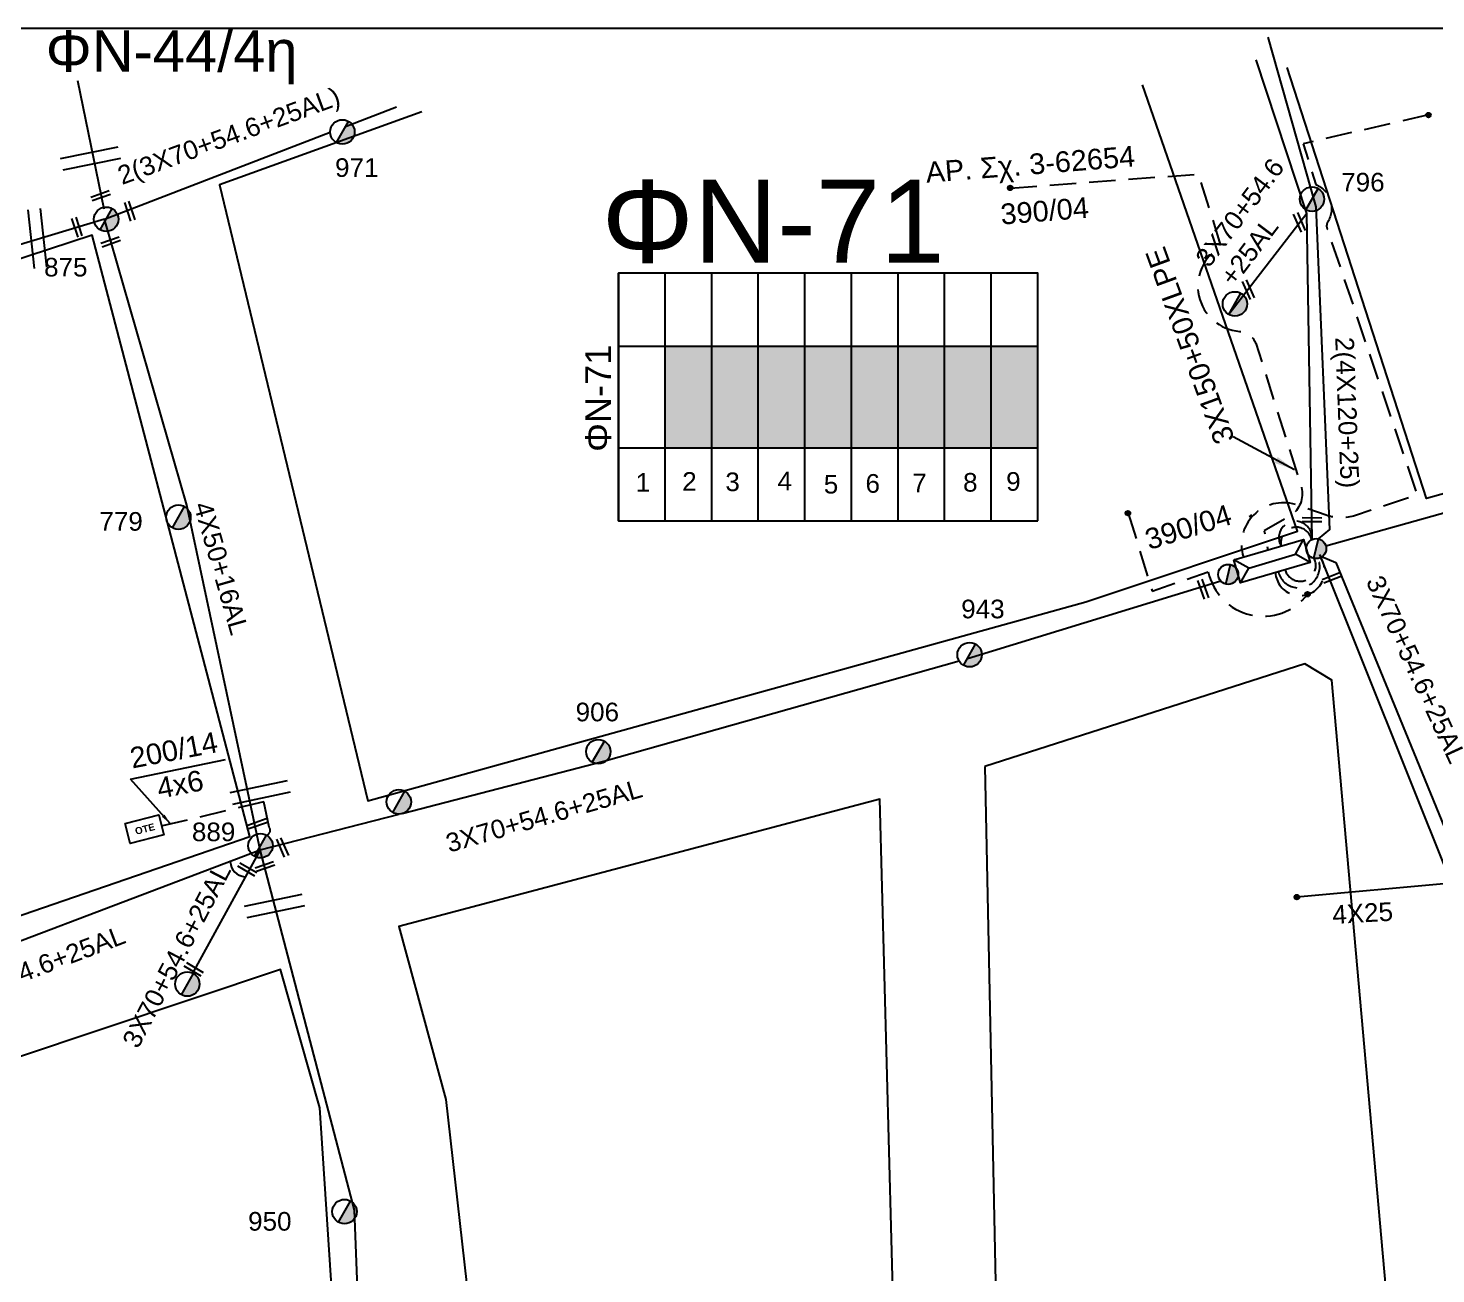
# Model space of a CAD drawing. Header units: millimetres. Extents: x 938 to 3112, y 793 to 1825.
# Drawn here: x 1179.6 to 1315.6, y 1687.6 to 1808 of the extents above; entities that cross this region are included whole.
import ezdxf
from ezdxf.enums import TextEntityAlignment as Align

# ---------------------------------------------------------------- set-up
doc = ezdxf.new("R2010")
doc.units = ezdxf.units.MM
doc.linetypes.add('DASHED', pattern=[19.05, 12.7, -6.35])
for name, color, linetype in [('Pillar OTE', 7, 'Continuous'), ('Ασφαλειοκιβώτια Χ.Τ 9 αναχωρήσεων', 7, 'Continuous'), ('Γέφυρες Εναερίου Δικτύου', 7, 'Continuous'), ('Γυμνά εναέρια ΧΤ και ΦΟΠ (3Φ)   4x50+16AL', 7, 'Continuous'), ('Εναέρια παροχή ΧΤ 4x25', 7, 'SYN_LINE'), ('Επιγραφές - Σχήματα', 7, 'Continuous'), ('Καλώδια ΧΤ   3x150+50CU', 7, 'DASHED'), ('Καλώδια ΧΤ   3x150AL+50XLPE', 7, 'DASHED'), ('Μηχανική τομή', 7, 'Continuous'), ('Στύλος ΦΜ', 7, 'Continuous'), ('Στύλος ΦΜ @ 1', 7, 'Continuous'), ('Συνδέσεις', 7, 'Continuous'), ('Συνεστραμμένα ΧΤ   3x70+54.6+25AL', 7, 'SYN_LINE'), ('Συνεστραμμένα ΧΤ   4x120+25AL', 7, 'SYN_LINE'), ('Τομή', 7, 'Continuous'), ('Υποσταθμός εναέριος 2 στύλων', 7, 'Continuous'), ('Υποσταθμός πόλεως', 7, 'Continuous'), ('Υπόβαθρο ΔΕΗ', 7, 'Continuous')]:
    doc.layers.add(name, color=color, linetype=linetype)
doc.styles.get("Standard").update_dxf_attribs({"font": 'arial.ttf'})
doc.linetypes.add('SYN_LINE', pattern='A,0.5,-0.0001,["/\\/\\/\\/",Standard,S=0.1,R=0,X=0,Y=-0.05],-0.25', length=0.7501)
doc.dimstyles.new('ISO-25', dxfattribs={"dimtxt": 2.5, "dimasz": 2.5, "dimexe": 1.25, "dimexo": 0.625, "dimtad": 1, "dimtxsty": 'Standard', "dimcen": 2.5, "dimaunit": 2, "dimazin": 0, "dimtfac": 1, "dimtmove": 0, "dimatfit": 3, "dimfxl": 1, "dimarcsym": 0})

# ---------------------------------------------------------------- blocks, each defined once
blk = doc.blocks.new('ΑΣΦΑΛΕΙΟΚΙΒΩΤΙΟ ΥΠΟΣΤΑΘΜΟΥ 9 ΑΝΑΧΩΡΗΣΕΩΝ')
at = {"layer": 'Ασφαλειοκιβώτια Χ.Τ 9 αναχωρήσεων', "ltscale": 40}
for p, q in [((-23.8, 40.36), (24.02, 40.36)), ((-9.72, 40.36), (-9.72, -40.64)), ((9.94, 40.36), (9.94, -40.64)), ((-23.8, 31.36), (24.02, 31.36)), ((-23.8, 22.36), (24.02, 22.36)), ((-23.8, 13.36), (24.02, 13.36)), ((-23.8, 4.36), (24.02, 4.36)), ((-23.8, -4.64), (24.02, -4.64)), ((-23.8, -13.64), (24.02, -13.64)), ((-23.8, -22.64), (24.02, -22.64)), ((-23.8, -31.64), (24.02, -31.64))]:
    blk.add_line(p, q, dxfattribs=at)
at = {"layer": 'Ασφαλειοκιβώτια Χ.Τ 9 αναχωρήσεων'}
blk.add_lwpolyline([(-23.8, -40.64), (24.02, -40.64), (24.02, 40.36), (-23.8, 40.36)], close=True, dxfattribs=at)
for s, p in [('1', (-18.22, 37.06)), ('2', (-18.02, 28.07)), ('3', (-18.09, 19.73)), ('4', (-17.94, 9.66)), ('5', (-18.55, 0.71)), ('6', (-18.4, -7.35)), ('7', (-18.34, -16.37)), ('8', (-18.19, -26.2)), ('9', (-18.02, -34.53))]:
    blk.add_text(s, height=3.6, rotation=270, dxfattribs=at).set_placement(p)
at = {"layer": 'Ασφαλειοκιβώτια Χ.Τ 9 αναχωρήσεων', "ltscale": 40}
for tag, height, p in [('ΟΝΟΜΑ', 5, (-0.16, 44.31)), ('ΚΕΙΜΕΝΟ 1', 2, (17.06, 35.59)), ('ΚΕΙΜΕΝΟ 2', 2, (17.06, 26.88)), ('ΚΕΙΜΕΝΟ 3', 2, (17.06, 17.69)), ('ΚΕΙΜΕΝΟ 4', 2, (17.06, 8.71)), ('ΚΕΙΜΕΝΟ 5', 2, (17.06, -0.13)), ('ΚΕΙΜΕΝΟ 6', 2, (17.06, -9.05)), ('ΚΕΙΜΕΝΟ 7', 2, (17.06, -18.13)), ('ΚΕΙΜΕΝΟ 8', 2, (17.06, -26.85)), ('ΚΕΙΜΕΝΟ 9', 2, (17.06, -35.99)), ('ΣΧ', 2, (-0.1, -42.64))]:
    blk.add_attdef(tag, text='', height=height, dxfattribs=at).set_placement(p, align=Align.MIDDLE_CENTER)
blk = doc.blocks.new('ΥΠΟΣΤΑΘΜΟΣ ΕΝΑΕΡΙΟΣ ΕΠΙ 2 ΣΤΥΛΩΝ')
at = {"layer": 'Υποσταθμός εναέριος 2 στύλων', "linetype": 'Continuous'}
for points in [[(-11.97, -2.11, 0.574793), (-8.45, -0.07, 0.268822), (-9.64, 1.98)], [(9.68, -2.15, 0.574793), (13.19, -0.1, 0.268822), (12.01, 1.95)]]:
    blk.add_hatch(color=256, dxfattribs=at).paths.add_polyline_path(points)
for p, q in [((-11.97, -2.11), (-9.64, 1.98)), ((9.68, -2.15), (12.01, 1.95))]:
    blk.add_line(p, q, dxfattribs=at)
for centre in [(-10.81, -0.07), (10.84, -0.1)]:
    blk.add_circle(centre, 2.36, dxfattribs=at)
at = {"layer": 'Υποσταθμός πόλεως', "linetype": 'Continuous', "ltscale": 40}
blk.add_lwpolyline([(-8.57, 2.82), (8.57, 2.82), (8.57, -2.82), (-8.57, -2.82)], close=True, dxfattribs=at)
for points in [[(-5.75, 0), (-8.57, 2.82)], [(-8.57, -2.82), (-5.75, 0)], [(-5.75, 0), (5.75, 0)], [(5.75, 0), (8.57, 2.82)], [(8.57, -2.82), (5.75, 0)]]:
    blk.add_lwpolyline(points, dxfattribs=at)
at = {"layer": 'Υποσταθμός εναέριος 2 στύλων', "ltscale": 40, "flags": 1}
for tag, p in [('ΜΕΤΑΣΧΗΜΑΤΙΣΜΟΣ', (14.09, 2.51)), ('ΙΣΧΥΣ', (14.07, -0.28)), ('ΑΡΙΘΜΟΣ', (14.19, -3))]:
    blk.add_attdef(tag, p, '', height=1.8, dxfattribs=at)
blk = doc.blocks.new('ΥΠΑΡΧΩΝ ΤΣΙΜΕΝΤΕΝΙΟΣ ΣΤΥΛΟΣ')
at = {"layer": 'Στύλος ΦΜ'}
blk.add_hatch(color=256, dxfattribs=at).paths.add_polyline_path([(-1.29, -2.28, 0.574793), (2.62, 0, 0.268822), (1.3, 2.27)])
blk.add_line((-1.29, -2.28), (1.3, 2.27), dxfattribs=at)
blk.add_circle((0, 0), 2.62, dxfattribs=at)
at = {"layer": 'Στύλος ΦΜ', "flags": 4}
for tag, p in [('ΑΡΙΘΜΟΣ', (-4.68, 8.05)), ('ΤΥΠΟΣ', (-4.91, 3.03))]:
    blk.add_attdef(tag, p, '', height=4, dxfattribs=at)
blk = doc.blocks.new('ΤΟΜΗ')
at = {"layer": 'Τομή', "ltscale": 40}
for p, q in [((-5.68, 0), (5.68, 0)), ((5.68, -2.33), (-5.68, -2.33))]:
    blk.add_line(p, q, dxfattribs=at)
blk = doc.blocks.new('_ΣΥΝΔΕΣΗ')
at = {"layer": 'Συνδέσεις', "linetype": 'SYN_LINE', "ltscale": 40}
blk.add_hatch(color=256, dxfattribs=at).paths.add_polyline_path([(0.5, -0.01, 1), (-0.5, -0.01, 1)])
at = {"layer": 'Συνδέσεις'}
blk.add_circle((0, -0.01), 0.5, dxfattribs=at)
blk = doc.blocks.new('ΜΗΧΑΝΙΚΗ ΤΟΜΗ')
at = {"layer": 'Μηχανική τομή', "ltscale": 40}
for p, q in [((-1.89, 0.78), (1.89, 0.78)), ((1.89, 0), (-1.89, 0))]:
    blk.add_line(p, q, dxfattribs=at)
blk = doc.blocks.new('PILLAR ΟΤΕ')
at = {"layer": 'Pillar OTE', "ltscale": 40}
blk.add_lwpolyline([(-3.31, 2.02), (3.39, 2.02), (3.39, -1.99), (-3.31, -1.99)], close=True, dxfattribs=at)
at = {"layer": 'Pillar OTE', "insert": (-1.81, 0.71), "char_height": 1.3575, "width": 109.961, "attachment_point": 1}
blk.add_mtext('{\\fArial|b1|i0|c161|p34;OTE}', dxfattribs=at)

msp = doc.modelspace()

# ---------------------------------------------------------------- hatches: boundary and pattern name
at = {"layer": 'Ασφαλειοκιβώτια Χ.Τ 9 αναχωρήσεων'}
for color, points in [(173, [(1245.67, 1777.26), (1241.17, 1777.26), (1241.17, 1767.43), (1245.67, 1767.43)]), (151, [(1245.67, 1777.26), (1245.67, 1767.43), (1250.17, 1767.43), (1250.17, 1777.26)]), (27, [(1250.17, 1777.26), (1250.17, 1767.43), (1254.67, 1767.43), (1254.67, 1777.26)]), (1, [(1254.67, 1777.26), (1254.67, 1767.43), (1259.17, 1767.43), (1259.17, 1777.26)]), (85, [(1259.17, 1777.26), (1259.17, 1767.43), (1263.67, 1767.43), (1263.67, 1777.26)]), (30, [(1263.67, 1777.26), (1263.67, 1767.43), (1268.17, 1767.43), (1268.17, 1777.26)]), (2, [(1268.17, 1777.26), (1268.17, 1767.43), (1272.67, 1767.43), (1272.67, 1777.26)]), (62, [(1272.67, 1777.26), (1272.67, 1767.43), (1277.17, 1767.43), (1277.17, 1777.26)])]:
    msp.add_hatch(color=color, dxfattribs=at).paths.add_polyline_path(points)

# ---------------------------------------------------------------- linework, layer by layer
at = {"layer": 'Γέφυρες Εναερίου Δικτύου', "color": 173, "linetype": 'DASHED', "ltscale": 0.2, "flags": 128}
msp.add_lwpolyline([(1314.9, 1799.58), (1302.82, 1796.8), (1304.02, 1792.87, -0.45805), (1305.18, 1789.25, 0.24117), (1305.13, 1788.56), (1313.82, 1762.87), (1307.85, 1760.89, -0.170551), (1305.03, 1760.93), (1302.07, 1761.94, 0.605962), (1297.03, 1756.87)], format="xyb", dxfattribs=at)
at = {"layer": 'Γέφυρες Εναερίου Δικτύου', "color": 2, "linetype": 'DASHED', "ltscale": 0.2, "flags": 128}
for points in [[(1285.91, 1761.1), (1288.22, 1753.59), (1293.64, 1755.46)], [(1304.52, 1756.97), (1305.97, 1756.36)]]:
    msp.add_lwpolyline(points, dxfattribs=at)
at = {"layer": 'Γέφυρες Εναερίου Δικτύου', "color": 154, "flags": 128}
msp.add_lwpolyline([(1297.85, 1760.93, 0.069775), (1297.59, 1760.75)], format="xyb", dxfattribs=at)
at = {"layer": 'Γέφυρες Εναερίου Δικτύου', "color": 2, "linetype": 'DASHED', "ltscale": 0.2, "flags": 128}
msp.add_lwpolyline([(1293.64, 1755.46, 0.640535), (1303.22, 1753.26, 0.277545)], format="xyb", dxfattribs=at)
at = {"layer": 'Γέφυρες Εναερίου Δικτύου', "color": 2, "linetype": 'DASHED', "ltscale": 0.2}
msp.add_arc((1302.5, 1755.53), 2.38, 183.6499, 33.1468, dxfattribs=at)
at = {"layer": 'Γυμνά εναέρια ΧΤ και ΦΟΠ (3Φ)   4x50+16AL', "color": 85, "flags": 128}
msp.add_lwpolyline([(1202.06, 1728.59), (1194.96, 1761.9), (1187.02, 1789.53)], dxfattribs=at)
at = {"layer": 'Γυμνά εναέρια ΧΤ και ΦΟΠ (3Φ)   4x50+16AL', "color": 62, "flags": 128}
msp.add_lwpolyline([(1212.9, 1648.71), (1211.17, 1693.78), (1202.06, 1728.59)], dxfattribs=at)
at = {"layer": 'Εναέρια παροχή ΧΤ 4x25', "color": 27, "linetype": 'SYN_LINE', "ltscale": 15, "flags": 128}
msp.add_lwpolyline([(1317.09, 1725.38), (1302.2, 1724.03)], dxfattribs=at)
at = {"layer": 'Επιγραφές - Σχήματα'}
msp.add_lwpolyline([(974.02, 1807.96), (2963.81, 1807.96), (2963.81, 804.4), (974.02, 804.4)], close=True, dxfattribs=at)
at = {"layer": 'Επιγραφές - Σχήματα', "color": 30, "linetype": 'DASHED', "ltscale": 0.2}
msp.add_arc((1302.05, 1758.75), 1.59, 352.8281, 210.6192, dxfattribs=at)
at = {"layer": 'Επιγραφές - Σχήματα', "color": 85, "linetype": 'DASHED', "ltscale": 0.2}
msp.add_arc((1302.15, 1758.25), 1.51, 11.6292, 191.8181, dxfattribs=at)
at = {"layer": 'Επιγραφές - Σχήματα', "color": 27, "linetype": 'DASHED', "ltscale": 0.2}
msp.add_arc((1302.38, 1755.93), 2.03, 193.4415, 23.661, dxfattribs=at)
at = {"layer": 'Επιγραφές - Σχήματα', "color": 1, "linetype": 'DASHED', "ltscale": 0.2}
msp.add_arc((1302.52, 1756.05), 1.51, 195.1039, 28.1333, dxfattribs=at)
at = {"layer": 'Επιγραφές - Σχήματα', "linetype": 'Continuous', "ltscale": 0.2}
msp.add_arc((1200.68, 1727.51), 1.52, 182.4855, 265.8319, dxfattribs=at)
at = {"layer": 'Καλώδια ΧΤ   3x150+50CU', "color": 151, "linetype": 'DASHED', "ltscale": 0.2}
msp.add_lwpolyline([(1202.66, 1730.01, 0.531717), (1202.91, 1730.8), (1202.39, 1733.24), (1192.6, 1730.9)], format="xyb", dxfattribs=at)
at = {"layer": 'Καλώδια ΧΤ   3x150AL+50XLPE', "color": 62, "ltscale": 0.2, "flags": 128}
msp.add_lwpolyline([(1274.54, 1792.52), (1292.68, 1793.87), (1294.87, 1786.84, 0.742418), (1296.65, 1778.68, -0.281391), (1298.23, 1777.53), (1302.59, 1763.79, -0.311123), (1301.73, 1760.96), (1299.05, 1759.41), (1299.38, 1757.56)], format="xyb", dxfattribs=at)
at = {"layer": 'Συνεστραμμένα ΧΤ   3x70+54.6+25AL', "color": 173, "linetype": 'SYN_LINE', "ltscale": 15}
msp.add_line((1184.39, 1802.9), (1186.94, 1790.51), dxfattribs=at)
at = {"layer": 'Συνεστραμμένα ΧΤ   3x70+54.6+25AL', "color": 85, "linetype": 'SYN_LINE', "ltscale": 20, "flags": 128}
for points in [[(1210.3, 1798.48), (1215.2, 1800.36)], [(1187.02, 1789.53), (1208.81, 1797.91)]]:
    msp.add_lwpolyline(points, dxfattribs=at)
at = {"layer": 'Συνεστραμμένα ΧΤ   3x70+54.6+25AL', "color": 85, "linetype": 'SYN_LINE', "ltscale": 15, "flags": 128}
msp.add_lwpolyline([(1303.17, 1790.06), (1295.63, 1780.3)], dxfattribs=at)
at = {"layer": 'Συνεστραμμένα ΧΤ   3x70+54.6+25AL', "color": 1, "linetype": 'SYN_LINE', "ltscale": 20, "flags": 128}
for points in [[(1187.02, 1789.53), (1146.76, 1777.39)], [(1304.99, 1757.97), (1346.19, 1769.5), (1404.47, 1783.72)]]:
    msp.add_lwpolyline(points, dxfattribs=at)
at = {"layer": 'Συνεστραμμένα ΧΤ   3x70+54.6+25AL', "color": 27, "linetype": 'SYN_LINE', "ltscale": 20, "flags": 128}
msp.add_lwpolyline([(1304.37, 1757.13), (1317.09, 1725.38), (1319.71, 1694.67)], dxfattribs=at)
at = {"layer": 'Συνεστραμμένα ΧΤ   3x70+54.6+25AL', "color": 2, "linetype": 'SYN_LINE', "ltscale": 20, "flags": 128}
msp.add_lwpolyline([(1305.97, 1756.36), (1318.33, 1726.18), (1321.15, 1694.93)], dxfattribs=at)
at = {"layer": 'Συνεστραμμένα ΧΤ   3x70+54.6+25AL', "color": 151, "linetype": 'SYN_LINE', "ltscale": 20, "flags": 128}
for points in [[(1270.37, 1747.07), (1294.84, 1754.58)], [(1215.77, 1732.09), (1235.24, 1737.15), (1269.57, 1746.85)], [(1163.74, 1714.11), (1164.17, 1714.24), (1202.06, 1728.59)]]:
    msp.add_lwpolyline(points, dxfattribs=at)
at = {"layer": 'Συνεστραμμένα ΧΤ   3x70+54.6+25AL', "color": 151, "linetype": 'SYN_LINE', "ltscale": 15, "flags": 128}
for points in [[(1202.06, 1728.59), (1215.46, 1732.05)], [(1202.06, 1728.59), (1195.46, 1716.63)]]:
    msp.add_lwpolyline(points, dxfattribs=at)
at = {"layer": 'Συνεστραμμένα ΧΤ   4x120+25AL', "color": 30, "linetype": 'SYN_LINE', "ltscale": 20, "flags": 128}
msp.add_lwpolyline([(1304.29, 1758.63), (1305.39, 1759.54), (1304.05, 1790.71), (1299.44, 1807.08)], dxfattribs=at)
at = {"layer": 'Συνεστραμμένα ΧΤ   4x120+25AL', "color": 85, "linetype": 'SYN_LINE', "ltscale": 20, "flags": 128}
msp.add_lwpolyline([(1303.66, 1758.57), (1303.17, 1790.06), (1298.27, 1804.91)], dxfattribs=at)
at = {"layer": 'Υπόβαθρο ΔΕΗ', "flags": 128}
for points in [[(1427.26, 1800.25), (1426.86, 1791.78), (1361.6, 1775.61), (1314.73, 1762.53), (1301.26, 1804.15)], [(1427.26, 1800.25), (1426.86, 1791.78), (1361.6, 1775.61), (1314.73, 1762.53), (1301.26, 1804.15)], [(1217.67, 1799.87), (1198.11, 1792.84), (1212.45, 1733.33), (1281.81, 1752.55), (1302.27, 1759.39), (1287.3, 1802.5)], [(1217.67, 1799.87), (1198.11, 1792.84), (1212.45, 1733.33), (1281.81, 1752.55), (1302.27, 1759.39), (1287.3, 1802.5)], [(1189.53, 1735.43), (1198.7, 1737.33)]]:
    msp.add_lwpolyline(points, dxfattribs=at)
for points in [[(1109.52, 1762.96), (1124.27, 1703.49), (1201.05, 1729.88), (1185.83, 1787.96)], [(1109.52, 1762.96), (1124.27, 1703.49), (1201.05, 1729.88), (1185.83, 1787.96)], [(1272.04, 1736.65), (1273.72, 1655.71), (1313.82, 1652.38), (1305.59, 1744.99), (1302.98, 1746.57)], [(1272.04, 1736.65), (1273.72, 1655.71), (1313.82, 1652.38), (1305.59, 1744.99), (1302.98, 1746.57)], [(1225.82, 1652.86), (1252.85, 1658.09), (1263.95, 1656.98), (1261.9, 1733.48), (1215.45, 1721.2), (1219.97, 1704.49)], [(1225.82, 1652.86), (1252.85, 1658.09), (1263.95, 1656.98), (1261.9, 1733.48), (1215.45, 1721.2), (1219.97, 1704.49)], [(1126.78, 1691.2), (1128.7, 1681.16), (1117.91, 1624.56), (1168, 1638.5), (1211.36, 1649.82), (1207.81, 1703.67), (1204.01, 1717.05)], [(1126.78, 1691.2), (1128.7, 1681.16), (1117.91, 1624.56), (1168, 1638.5), (1211.36, 1649.82), (1207.81, 1703.67), (1204.01, 1717.05)]]:
    msp.add_lwpolyline(points, close=True, dxfattribs=at)

# ---------------------------------------------------------------- block references
at = {"layer": 'Pillar OTE', "xscale": 0.5, "yscale": 0.5, "zscale": 0.5, "rotation": 14.31574027438324}
msp.add_blockref('PILLAR ΟΤΕ', (1190.85, 1730.58), dxfattribs=at)
at = {"layer": 'Ασφαλειοκιβώτια Χ.Τ 9 αναχωρήσεων', "xscale": 0.5, "yscale": 0.5, "zscale": 0.5, "rotation": 90}
msp.add_blockref('ΑΣΦΑΛΕΙΟΚΙΒΩΤΙΟ ΥΠΟΣΤΑΘΜΟΥ 9 ΑΝΑΧΩΡΗΣΕΩΝ', (1256.85, 1772.29), dxfattribs=at).add_auto_attribs({'ΟΝΟΜΑ': 'ΦΝ-71'})
at = {"layer": 'Μηχανική τομή'}
for p, xscale, yscale, zscale, rotation in [((1186.57, 1791.96), 0.5000000000002606, 0.5000000000002606, 0.5000000000002606, 199.3051543735519), ((1189.63, 1790.35), 0.5000000000000921, 0.5000000000000921, 0.5000000000000921, 108.0857070219318), ((1184.53, 1788.8), 0.5000000000000921, 0.5000000000000921, 0.5000000000000921, 108.0857070219318), ((1302.62, 1789.28), 0.499999999999983, 0.499999999999983, 0.499999999999983, 113.4812661473671), ((1187.54, 1787.5), 0.5000000000002606, 0.5000000000002606, 0.5000000000002606, 199.3051543735519), ((1297.69, 1782.79), 0.499999999999983, 0.499999999999983, 0.499999999999983, 113.4812661473671), ((1303.66, 1760.29), 0.5000000000000538, 0.5000000000000538, 0.5000000000000538, 359.8458804946431), ((1292.96, 1753.71), 0.4999999999999756, 0.4999999999999756, 0.4999999999999756, 289.6970141536191), ((1305.67, 1754.7), 0.5000000000000152, 0.5000000000000152, 0.5000000000000152, 21.40764796784573), ((1201.73, 1731.3), 0.4999999999998732, 0.4999999999998732, 0.4999999999998732, 199.0803975100211), ((1204.39, 1728.9), 0.499999999999983, 0.499999999999983, 0.499999999999983, 113.4812661473671), ((1200.91, 1726.87), 0.500000000000053, 0.500000000000053, 0.500000000000053, 149.4956198505489), ((1202.45, 1727.17), 0.4999999999998732, 0.4999999999998732, 0.4999999999998732, 199.0803975100211), ((1195.73, 1717.22), 0.500000000000053, 0.500000000000053, 0.500000000000053, 149.4956198505489)]:
    msp.add_blockref('ΜΗΧΑΝΙΚΗ ΤΟΜΗ', p, dxfattribs=dict(at, xscale=xscale, yscale=yscale, zscale=zscale, rotation=rotation))
at = {"layer": 'Στύλος ΦΜ @ 1', "ltscale": 40}
ref = msp.add_blockref('ΥΠΑΡΧΩΝ ΤΣΙΜΕΝΤΕΝΙΟΣ ΣΤΥΛΟΣ', (1209.99, 1797.94), dxfattribs=dict(at, xscale=0.4499999999998181, yscale=0.4499999999998181, zscale=0.4499999999998181))
ref.add_attrib('ΤΥΠΟΣ', '971', (1209.28, 1793.6), dxfattribs={"layer": 'Στύλος ΦΜ', "height": 1.8, "flags": 4})
ref = msp.add_blockref('ΥΠΑΡΧΩΝ ΤΣΙΜΕΝΤΕΝΙΟΣ ΣΤΥΛΟΣ', (1209.99, 1797.94), dxfattribs=dict(at, xscale=0.4499999999998181, yscale=0.4499999999998181, zscale=0.4499999999998181))
ref.add_attrib('ΤΥΠΟΣ', '971', (1209.28, 1793.6), dxfattribs={"layer": 'Στύλος ΦΜ', "height": 1.8, "flags": 4})
ref = msp.add_blockref('ΥΠΑΡΧΩΝ ΤΣΙΜΕΝΤΕΝΙΟΣ ΣΤΥΛΟΣ', (1303.66, 1791.45), dxfattribs=dict(at, xscale=0.4499999999998181, yscale=0.4499999999998181, zscale=0.4499999999998181))
ref.add_attrib('ΤΥΠΟΣ', '796', (1306.48, 1792.19), dxfattribs={"layer": 'Στύλος ΦΜ', "height": 1.8, "flags": 4})
ref = msp.add_blockref('ΥΠΑΡΧΩΝ ΤΣΙΜΕΝΤΕΝΙΟΣ ΣΤΥΛΟΣ', (1303.66, 1791.45), dxfattribs=dict(at, xscale=0.4499999999998181, yscale=0.4499999999998181, zscale=0.4499999999998181))
ref.add_attrib('ΤΥΠΟΣ', '796', (1306.48, 1792.19), dxfattribs={"layer": 'Στύλος ΦΜ', "height": 1.8, "flags": 4})
ref = msp.add_blockref('ΥΠΑΡΧΩΝ ΤΣΙΜΕΝΤΕΝΙΟΣ ΣΤΥΛΟΣ', (1187.17, 1789.51), dxfattribs=dict(at, xscale=0.4499999999998181, yscale=0.4499999999998181, zscale=0.4499999999998181))
ref.add_attrib('ΤΥΠΟΣ', '875', (1181.17, 1783.98), dxfattribs={"layer": 'Στύλος ΦΜ', "height": 1.8, "flags": 4})
ref = msp.add_blockref('ΥΠΑΡΧΩΝ ΤΣΙΜΕΝΤΕΝΙΟΣ ΣΤΥΛΟΣ', (1187.17, 1789.51), dxfattribs=dict(at, xscale=0.4499999999998181, yscale=0.4499999999998181, zscale=0.4499999999998181))
ref.add_attrib('ΤΥΠΟΣ', '875', (1181.17, 1783.98), dxfattribs={"layer": 'Στύλος ΦΜ', "height": 1.8, "flags": 4})
at = {"layer": 'Στύλος ΦΜ @ 1', "ltscale": 40, "xscale": 0.4499999999998181, "yscale": 0.4499999999998181, "zscale": 0.4499999999998181}
for p in [(1296.21, 1781.33), (1296.21, 1781.33), (1215.44, 1733.23), (1195.01, 1715.63), (1195.01, 1715.63)]:
    msp.add_blockref('ΥΠΑΡΧΩΝ ΤΣΙΜΕΝΤΕΝΙΟΣ ΣΤΥΛΟΣ', p, dxfattribs=at)
at = {"layer": 'Στύλος ΦΜ @ 1', "ltscale": 40}
ref = msp.add_blockref('ΥΠΑΡΧΩΝ ΤΣΙΜΕΝΤΕΝΙΟΣ ΣΤΥΛΟΣ', (1194.15, 1760.73), dxfattribs=dict(at, xscale=0.4499999999998181, yscale=0.4499999999998181, zscale=0.4499999999998181))
ref.add_attrib('ΤΥΠΟΣ', '779', (1186.51, 1759.42), dxfattribs={"layer": 'Στύλος ΦΜ', "height": 1.8, "flags": 4})
ref = msp.add_blockref('ΥΠΑΡΧΩΝ ΤΣΙΜΕΝΤΕΝΙΟΣ ΣΤΥΛΟΣ', (1270.58, 1747.44), dxfattribs=dict(at, xscale=0.4499999999998181, yscale=0.4499999999998181, zscale=0.4499999999998181))
ref.add_attrib('ΤΥΠΟΣ', '943', (1269.77, 1750.96), dxfattribs={"layer": 'Στύλος ΦΜ', "height": 1.8, "flags": 4})
ref = msp.add_blockref('ΥΠΑΡΧΩΝ ΤΣΙΜΕΝΤΕΝΙΟΣ ΣΤΥΛΟΣ', (1234.71, 1738.08), dxfattribs=dict(at, xscale=0.4499999999998181, yscale=0.4499999999998181, zscale=0.4499999999998181))
ref.add_attrib('ΤΥΠΟΣ', '906', (1232.52, 1741.01), dxfattribs={"layer": 'Στύλος ΦΜ', "height": 1.8, "flags": 4})
ref = msp.add_blockref('ΥΠΑΡΧΩΝ ΤΣΙΜΕΝΤΕΝΙΟΣ ΣΤΥΛΟΣ', (1202.08, 1728.99), dxfattribs=dict(at, xscale=0.4499999999998181, yscale=0.4499999999998181, zscale=0.4499999999998181))
ref.add_attrib('ΤΥΠΟΣ', '889', (1195.45, 1729.43), dxfattribs={"layer": 'Στύλος ΦΜ', "height": 1.8, "flags": 4})
ref = msp.add_blockref('ΥΠΑΡΧΩΝ ΤΣΙΜΕΝΤΕΝΙΟΣ ΣΤΥΛΟΣ', (1210.19, 1693.65), dxfattribs=dict(at, xscale=0.4499999999998181, yscale=0.4499999999998181, zscale=0.4499999999998181))
ref.add_attrib('ΤΥΠΟΣ', '950', (1200.88, 1691.81), dxfattribs={"layer": 'Στύλος ΦΜ', "height": 1.8, "flags": 4})
at = {"layer": 'Συνδέσεις', "xscale": 0.4500000000000455, "yscale": 0.4500000000000455, "zscale": 0.4500000000000455}
for p in [(1314.91, 1799.58), (1274.51, 1792.54), (1285.88, 1761.12), (1303.23, 1753.29), (1302.2, 1724.03)]:
    msp.add_blockref('_ΣΥΝΔΕΣΗ', p, dxfattribs=at)
at = {"layer": 'Τομή'}
for p, xscale, yscale, zscale, rotation in [((1185.55, 1795.95), 0.4999999999999983, 0.4999999999999983, 0.4999999999999983, 11.39305980537005), ((1185.55, 1795.95), 0.4999999999999983, 0.4999999999999983, 0.4999999999999983, 11.39305980537005), ((1179.94, 1787.58), 0.5000000000000185, 0.5000000000000185, 0.5000000000000185, 96.2878414349168), ((1179.94, 1787.58), 0.5000000000000185, 0.5000000000000185, 0.5000000000000185, 96.2878414349168), ((1201.92, 1734.71), 0.5000000000000521, 0.5000000000000521, 0.5000000000000521, 11.93431639976835), ((1203.31, 1723.74), 0.5000000000000521, 0.5000000000000521, 0.5000000000000521, 11.93431639976835), ((1203.31, 1723.74), 0.5000000000000521, 0.5000000000000521, 0.5000000000000521, 11.93431639976835)]:
    msp.add_blockref('ΤΟΜΗ', p, dxfattribs=dict(at, xscale=xscale, yscale=yscale, zscale=zscale, rotation=rotation))
at = {"layer": 'Υποσταθμός εναέριος 2 στύλων', "lineweight": 30, "xscale": 0.4091685499327408, "yscale": 0.4091685499327408, "zscale": 0.4091685499327408, "rotation": 16.38325191703817}
msp.add_blockref('ΥΠΟΣΤΑΘΜΟΣ ΕΝΑΕΡΙΟΣ ΕΠΙ 2 ΣΤΥΛΩΝ', (1299.8, 1756.48), dxfattribs=at)

# ---------------------------------------------------------------- texts
at = {"layer": 'Γυμνά εναέρια ΧΤ και ΦΟΠ (3Φ)   4x50+16AL'}
msp.add_text('4X50+16AL', height=1.8, rotation=285.9598, dxfattribs=at).set_placement((1198.29, 1755.8), align=Align.MIDDLE)
at = {"layer": 'Εναέρια παροχή ΧΤ 4x25', "ltscale": 20}
msp.add_text('4X25', height=1.8, rotation=3.2305, dxfattribs=at).set_placement((1308.55, 1722.49), align=Align.MIDDLE)
at = {"layer": 'Επιγραφές - Σχήματα', "linetype": 'DASHED', "ltscale": 0.2, "attachment_point": 1}
for s, insert, char_height, width in [('ΦΝ-44/4η', (1181.32, 1807.75), 4, 17.2922), ('ΦΝ-71', (1235.02, 1793.32), 8, 24.9768)]:
    msp.add_mtext(s, dxfattribs=dict(at, insert=insert, char_height=char_height, width=width))
at = {"layer": 'Επιγραφές - Σχήματα', "linetype": 'DASHED', "ltscale": 0.2, "char_height": 2, "attachment_point": 1}
for s, insert, width, rotation in [('ΑΡ. Σχ. 3-62654', (1266.26, 1795.02), 32.9095, 4.5104), ('390/04', (1273.49, 1790.98), 17.7581, 4.5104), ('390/04', (1287.33, 1759.45), 17.7581, 17.4424), ('200/14', (1189.31, 1738.41), 17.7581, 10.9069), ('4x6', (1191.91, 1735.49), 17.7581, 10.9069)]:
    msp.add_mtext(s, dxfattribs=dict(at, insert=insert, width=width, rotation=rotation))
at = {"layer": 'Καλώδια ΧΤ   3x150AL+50XLPE', "linetype": 'DASHED', "ltscale": 0.2, "insert": (1294.34, 1767.57), "char_height": 2, "width": 17.7581, "attachment_point": 1, "rotation": 110.0074}
msp.add_mtext('3Χ150+50XLPE', dxfattribs=at)
at = {"layer": 'Συνεστραμμένα ΧΤ   3x70+54.6+25AL', "ltscale": 20}
for s, rotation, p in [('2(3X70+54.6+25AL)', 20.2329, (1199.09, 1797.36)), ('3X70+54.6+25AL', 294.6975, (1313.74, 1746.03)), ('3X70+54.6+25AL', 16.0701, (1229.46, 1731.89)), ('3X70+54.6+25AL', 62.4437, (1193.97, 1718.39)), ('3X70+54.6+25AL', 20.8363, (1179.72, 1717))]:
    msp.add_text(s, height=1.8, rotation=rotation, dxfattribs=at).set_placement(p, align=Align.MIDDLE)
at = {"layer": 'Συνεστραμμένα ΧΤ   3x70+54.6+25AL', "linetype": 'Continuous', "ltscale": 0.2, "insert": (1292.27, 1785.83), "char_height": 1.8, "width": 9.6964, "attachment_point": 1, "rotation": 52.9137}
msp.add_mtext('3Χ70+54.6\\P+25AL', dxfattribs=at)
at = {"layer": 'Συνεστραμμένα ΧΤ   4x120+25AL', "linetype": 'Continuous', "ltscale": 0.2, "insert": (1307.7, 1778.17), "char_height": 1.8, "width": 10.6054, "attachment_point": 1, "rotation": 272.1065}
msp.add_mtext('2(4Χ120+25)', dxfattribs=at)

# ---------------------------------------------------------------- leaders
at = {"layer": 'Επιγραφές - Σχήματα', "ltscale": 40}
for points, override in [([(1301.96, 1765.31), (1296.03, 1768.49)], {"dimasz": 2, "dimtad": 0}), ([(1193.35, 1731.14), (1189.53, 1735.43)], {"dimasz": 1, "dimtad": 0})]:
    msp.add_leader(points, dimstyle='ISO-25', override=override, dxfattribs=at)

doc.saveas('drawing.dxf')
